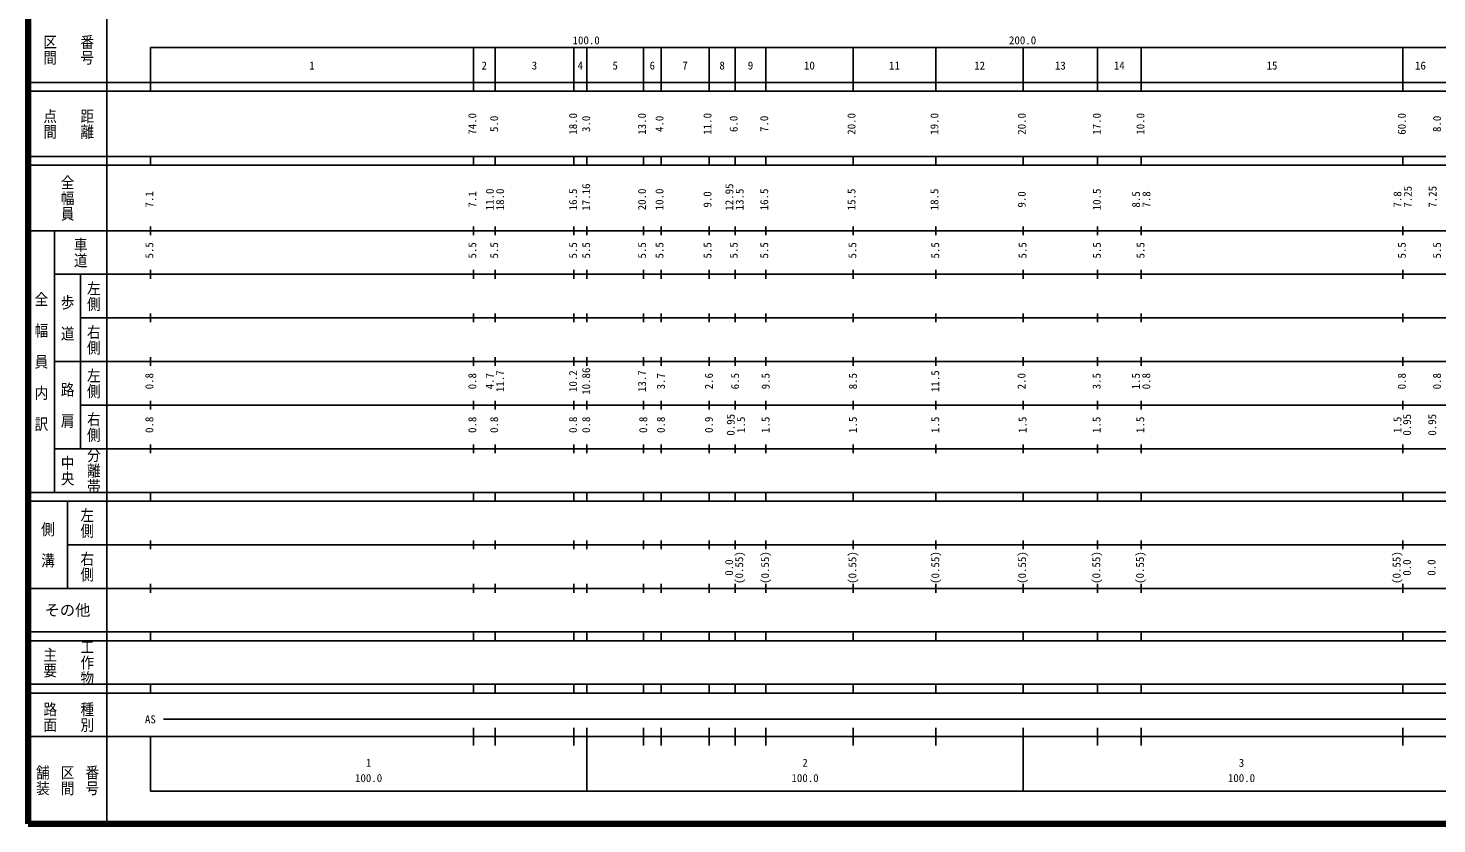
# Model space of a CAD drawing. Units: millimetres on the paper, enlarged 1000 times. Extents: x 40000 to 680000, y 20000 to 380000.
# Drawn here: x 40000 to 362756, y 20000 to 202446 of the extents above; entities that cross this region are included whole.
import ezdxf
from ezdxf.enums import TextEntityAlignment as Align

# ---------------------------------------------------------------- set-up
doc = ezdxf.new("R2010")
doc.units = ezdxf.units.MM
doc.header["$LTSCALE"] = 1000
doc.layers.add('M-TTL', color=2, linetype='Continuous', lineweight=140)
doc.layers.add('M-TTL-BAND', color=7, linetype='Continuous', lineweight=25)
doc.styles.add('@ＭＳ ゴシック', font='')
doc.styles.add('ＭＳ ゴシック', font='')
doc.styles.get('@ＭＳ ゴシック').set_extended_font_data('@MS Gothic')
doc.styles.get('ＭＳ ゴシック').set_extended_font_data('MS Gothic')

msp = doc.modelspace()

# ---------------------------------------------------------------- linework, layer by layer
at = {"layer": 'M-TTL'}
for p, q in [((40000, 380000), (40000, 20000)), ((40000, 20000), (680000, 20000))]:
    msp.add_line(p, q, dxfattribs=at)
at = {"layer": 'M-TTL-BAND'}
for p, q in [((58000, 370000), (58000, 20000)), ((68000, 198000), (579000, 198000)), ((68000, 198000), (68000, 188000)), ((142000, 188000), (142000, 198000)), ((147000, 188000), (147000, 198000)), ((165000, 188000), (165000, 198000)), ((168000, 188000), (168000, 198000)), ((181000, 188000), (181000, 198000)), ((185000, 188000), (185000, 198000)), ((196000, 188000), (196000, 198000)), ((202000, 188000), (202000, 198000)), ((209000, 188000), (209000, 198000)), ((229000, 188000), (229000, 198000)), ((248000, 188000), (248000, 198000)), ((268000, 188000), (268000, 198000)), ((285000, 188000), (285000, 198000)), ((295000, 188000), (295000, 198000)), ((355000, 188000), (355000, 198000)), ((40000, 190000), (579000, 190000)), ((40000, 188000), (579000, 188000)), ((40000, 173000), (579000, 173000)), ((68000, 171000), (68000, 173000)), ((142000, 171000), (142000, 173000)), ((147000, 171000), (147000, 173000)), ((165000, 171000), (165000, 173000)), ((168000, 171000), (168000, 173000)), ((181000, 171000), (181000, 173000)), ((185000, 171000), (185000, 173000)), ((196000, 171000), (196000, 173000)), ((202000, 171000), (202000, 173000)), ((209000, 171000), (209000, 173000)), ((229000, 171000), (229000, 173000)), ((248000, 171000), (248000, 173000)), ((268000, 171000), (268000, 173000)), ((285000, 171000), (285000, 173000)), ((295000, 171000), (295000, 173000)), ((355000, 171000), (355000, 173000)), ((40000, 171000), (579000, 171000)), ((40000, 156000), (579000, 156000)), ((46000, 96000), (46000, 156000)), ((68000, 155000), (68000, 157000)), ((142000, 155000), (142000, 157000)), ((147000, 155000), (147000, 157000)), ((165000, 155000), (165000, 157000)), ((168000, 155000), (168000, 157000)), ((181000, 155000), (181000, 157000)), ((185000, 155000), (185000, 157000)), ((196000, 155000), (196000, 157000)), ((202000, 155000), (202000, 157000)), ((209000, 155000), (209000, 157000)), ((229000, 155000), (229000, 157000)), ((248000, 155000), (248000, 157000)), ((268000, 155000), (268000, 157000)), ((285000, 155000), (285000, 157000)), ((295000, 155000), (295000, 157000)), ((355000, 155000), (355000, 157000)), ((46000, 146000), (579000, 146000)), ((52000, 146000), (52000, 106000)), ((68000, 145000), (68000, 147000)), ((142000, 145000), (142000, 147000)), ((147000, 145000), (147000, 147000)), ((165000, 145000), (165000, 147000)), ((168000, 145000), (168000, 147000)), ((181000, 145000), (181000, 147000)), ((185000, 145000), (185000, 147000)), ((196000, 145000), (196000, 147000)), ((202000, 145000), (202000, 147000)), ((209000, 145000), (209000, 147000)), ((229000, 145000), (229000, 147000)), ((248000, 145000), (248000, 147000)), ((268000, 145000), (268000, 147000)), ((285000, 145000), (285000, 147000)), ((295000, 145000), (295000, 147000)), ((355000, 145000), (355000, 147000)), ((52000, 136000), (579000, 136000)), ((68000, 135000), (68000, 137000)), ((142000, 135000), (142000, 137000)), ((147000, 135000), (147000, 137000)), ((165000, 135000), (165000, 137000)), ((168000, 135000), (168000, 137000)), ((181000, 135000), (181000, 137000)), ((185000, 135000), (185000, 137000)), ((196000, 135000), (196000, 137000)), ((202000, 135000), (202000, 137000)), ((209000, 135000), (209000, 137000)), ((229000, 135000), (229000, 137000)), ((248000, 135000), (248000, 137000)), ((268000, 135000), (268000, 137000)), ((285000, 135000), (285000, 137000)), ((295000, 135000), (295000, 137000)), ((355000, 135000), (355000, 137000)), ((46000, 126000), (579000, 126000)), ((68000, 125000), (68000, 127000)), ((142000, 125000), (142000, 127000)), ((147000, 125000), (147000, 127000)), ((165000, 125000), (165000, 127000)), ((168000, 125000), (168000, 127000)), ((181000, 125000), (181000, 127000)), ((185000, 125000), (185000, 127000)), ((196000, 125000), (196000, 127000)), ((202000, 125000), (202000, 127000)), ((209000, 125000), (209000, 127000)), ((229000, 125000), (229000, 127000)), ((248000, 125000), (248000, 127000)), ((268000, 125000), (268000, 127000)), ((285000, 125000), (285000, 127000)), ((295000, 125000), (295000, 127000)), ((355000, 125000), (355000, 127000)), ((68000, 115000), (68000, 117000)), ((142000, 115000), (142000, 117000)), ((147000, 115000), (147000, 117000)), ((165000, 115000), (165000, 117000)), ((168000, 115000), (168000, 117000)), ((181000, 115000), (181000, 117000)), ((185000, 115000), (185000, 117000)), ((196000, 115000), (196000, 117000)), ((202000, 115000), (202000, 117000)), ((209000, 115000), (209000, 117000)), ((229000, 115000), (229000, 117000)), ((248000, 115000), (248000, 117000)), ((268000, 115000), (268000, 117000)), ((285000, 115000), (285000, 117000)), ((295000, 115000), (295000, 117000)), ((355000, 115000), (355000, 117000)), ((52000, 116000), (579000, 116000)), ((68000, 105000), (68000, 107000)), ((142000, 105000), (142000, 107000)), ((147000, 105000), (147000, 107000)), ((165000, 105000), (165000, 107000)), ((168000, 105000), (168000, 107000)), ((181000, 105000), (181000, 107000)), ((185000, 105000), (185000, 107000)), ((196000, 105000), (196000, 107000)), ((202000, 105000), (202000, 107000)), ((209000, 105000), (209000, 107000)), ((229000, 105000), (229000, 107000)), ((248000, 105000), (248000, 107000)), ((268000, 105000), (268000, 107000)), ((285000, 105000), (285000, 107000)), ((295000, 105000), (295000, 107000)), ((355000, 105000), (355000, 107000)), ((46000, 106000), (579000, 106000)), ((40000, 96000), (579000, 96000)), ((40000, 94000), (579000, 94000)), ((49000, 94000), (49000, 74000)), ((68000, 94000), (68000, 96000)), ((142000, 94000), (142000, 96000)), ((147000, 94000), (147000, 96000)), ((165000, 94000), (165000, 96000)), ((168000, 94000), (168000, 96000)), ((181000, 94000), (181000, 96000)), ((185000, 94000), (185000, 96000)), ((196000, 94000), (196000, 96000)), ((202000, 94000), (202000, 96000)), ((209000, 94000), (209000, 96000)), ((229000, 94000), (229000, 96000)), ((248000, 94000), (248000, 96000)), ((268000, 94000), (268000, 96000)), ((285000, 94000), (285000, 96000)), ((295000, 94000), (295000, 96000)), ((355000, 94000), (355000, 96000)), ((49000, 84000), (579000, 84000)), ((68000, 83000), (68000, 85000)), ((142000, 83000), (142000, 85000)), ((147000, 83000), (147000, 85000)), ((165000, 83000), (165000, 85000)), ((168000, 83000), (168000, 85000)), ((181000, 83000), (181000, 85000)), ((185000, 83000), (185000, 85000)), ((196000, 83000), (196000, 85000)), ((202000, 83000), (202000, 85000)), ((209000, 83000), (209000, 85000)), ((229000, 83000), (229000, 85000)), ((248000, 83000), (248000, 85000)), ((268000, 83000), (268000, 85000)), ((285000, 83000), (285000, 85000)), ((295000, 83000), (295000, 85000)), ((355000, 83000), (355000, 85000)), ((68000, 73000), (68000, 75000)), ((142000, 73000), (142000, 75000)), ((147000, 73000), (147000, 75000)), ((165000, 73000), (165000, 75000)), ((168000, 73000), (168000, 75000)), ((181000, 73000), (181000, 75000)), ((185000, 73000), (185000, 75000)), ((196000, 73000), (196000, 75000)), ((202000, 73000), (202000, 75000)), ((209000, 73000), (209000, 75000)), ((229000, 73000), (229000, 75000)), ((248000, 73000), (248000, 75000)), ((268000, 73000), (268000, 75000)), ((285000, 73000), (285000, 75000)), ((295000, 73000), (295000, 75000)), ((355000, 73000), (355000, 75000)), ((40000, 74000), (579000, 74000)), ((40000, 64000), (579000, 64000)), ((40000, 62000), (579000, 62000)), ((68000, 62000), (68000, 64000)), ((142000, 62000), (142000, 64000)), ((147000, 62000), (147000, 64000)), ((165000, 62000), (165000, 64000)), ((168000, 62000), (168000, 64000)), ((181000, 62000), (181000, 64000)), ((185000, 62000), (185000, 64000)), ((196000, 62000), (196000, 64000)), ((202000, 62000), (202000, 64000)), ((209000, 62000), (209000, 64000)), ((229000, 62000), (229000, 64000)), ((248000, 62000), (248000, 64000)), ((268000, 62000), (268000, 64000)), ((285000, 62000), (285000, 64000)), ((295000, 62000), (295000, 64000)), ((355000, 62000), (355000, 64000)), ((40000, 52000), (579000, 52000)), ((68000, 50000), (68000, 52000)), ((142000, 50000), (142000, 52000)), ((147000, 50000), (147000, 52000)), ((165000, 50000), (165000, 52000)), ((168000, 50000), (168000, 52000)), ((181000, 50000), (181000, 52000)), ((185000, 50000), (185000, 52000)), ((196000, 50000), (196000, 52000)), ((202000, 50000), (202000, 52000)), ((209000, 50000), (209000, 52000)), ((229000, 50000), (229000, 52000)), ((248000, 50000), (248000, 52000)), ((268000, 50000), (268000, 52000)), ((285000, 50000), (285000, 52000)), ((295000, 50000), (295000, 52000)), ((355000, 50000), (355000, 52000)), ((40000, 50000), (579000, 50000)), ((71000, 44000), (565000, 44000)), ((142000, 38000), (142000, 42000)), ((147000, 38000), (147000, 42000)), ((165000, 38000), (165000, 42000)), ((168000, 27500), (168000, 42000)), ((181000, 38000), (181000, 42000)), ((185000, 38000), (185000, 42000)), ((196000, 38000), (196000, 42000)), ((202000, 38000), (202000, 42000)), ((209000, 38000), (209000, 42000)), ((229000, 38000), (229000, 42000)), ((248000, 38000), (248000, 42000)), ((268000, 27500), (268000, 42000)), ((285000, 38000), (285000, 42000)), ((295000, 38000), (295000, 42000)), ((355000, 38000), (355000, 42000)), ((40000, 40000), (579000, 40000)), ((68000, 40000), (68000, 27500)), ((68000, 27500), (579000, 27500))]:
    msp.add_line(p, q, dxfattribs=at)

# ---------------------------------------------------------------- texts
at = {"layer": 'M-TTL-BAND', "style": '@ＭＳ ゴシック', "width": 1.15}
for s, p in [('区間', (45000, 197500)), ('番号', (53500, 197500)), ('点間', (45000, 180500)), ('距離', (53500, 180500)), ('全幅員', (49000, 163500)), ('車道', (52000, 151000)), ('左側', (55000, 141000)), ('全\u3000幅\u3000員\u3000内\u3000訳', (43000, 126000)), ('歩\u3000道', (49000, 136000)), ('右側', (55000, 131000)), ('左側', (55000, 121000)), ('路\u3000肩', (49000, 116000)), ('右側', (55000, 111000)), ('中央', (49000, 101000)), ('分離帯', (55000, 101000)), ('左側', (53500, 89000)), ('側\u3000溝', (44500, 84000)), ('右側', (53500, 79000)), ('工作物', (53500, 57000)), ('主要', (45000, 57000)), ('路面', (45000, 44500)), ('種別', (53500, 44500)), ('舗装', (43333, 30000)), ('区間', (49000, 30000)), ('番号', (54667, 30000))]:
    msp.add_text(s, height=2281, rotation=270, dxfattribs=at).set_placement(p, align=Align.MIDDLE_CENTER)
at = {"layer": 'M-TTL-BAND', "style": 'ＭＳ ゴシック'}
for s, p in [('100.0', (167844, 198195)), ('200.0', (267844, 198195)), ('1', (105000, 192405)), ('2', (144500, 192405)), ('3', (156000, 192405)), ('4', (166500, 192405)), ('5', (174500, 192405)), ('6', (183000, 192405)), ('7', (190500, 192405)), ('8', (199000, 192405)), ('9', (205500, 192405)), ('10', (219000, 192405)), ('11', (238500, 192405)), ('12', (258000, 192405)), ('13', (276500, 192405)), ('14', (290000, 192405)), ('15', (325000, 192405)), ('16', (359000, 192405)), ('AS', (68000, 42500)), ('1', (118000, 32523)), ('2', (218000, 32523)), ('3', (318000, 32523)), ('100.0', (118000, 29033)), ('100.0', (218000, 29033)), ('100.0', (318000, 29033))]:
    msp.add_text(s, height=1833, dxfattribs=at).set_placement(p, align=Align.BOTTOM_CENTER)
for s, p in [('74.0', (143220, 180500)), ('5.0', (148220, 180500)), ('18.0', (166302, 180500)), ('3.0', (169302, 180500)), ('13.0', (182105, 180500)), ('4.0', (186105, 180500)), ('11.0', (197105, 180500)), ('6.0', (203105, 180500)), ('7.0', (210105, 180500)), ('20.0', (230105, 180500)), ('19.0', (249105, 180500)), ('20.0', (269105, 180500)), ('17.0', (286302, 180500)), ('10.0', (296302, 180500)), ('60.0', (356186, 180500)), ('8.0', (364251, 180500)), ('7.1', (69220, 163174)), ('7.1', (143220, 163174)), ('11.0', (147220, 163174)), ('18.0', (149590, 163174)), ('16.5', (166302, 163174)), ('17.16', (169302, 163710)), ('20.0', (182105, 163174)), ('10.0', (186105, 163174)), ('9.0', (197105, 163174)), ('12.95', (202105, 163718)), ('13.5', (204475, 163174)), ('16.5', (210105, 163174)), ('15.5', (230105, 163174)), ('18.5', (249105, 163174)), ('9.0', (269105, 163174)), ('10.5', (286302, 163174)), ('8.5', (295302, 163174)), ('7.8', (297672, 163174)), ('7.8', (355186, 163174)), ('7.25', (357556, 163771)), ('7.25', (363251, 163771)), ('5.5', (69220, 151500)), ('5.5', (143220, 151500)), ('5.5', (148220, 151500)), ('5.5', (166302, 151500)), ('5.5', (169302, 151500)), ('5.5', (182105, 151500)), ('5.5', (186105, 151500)), ('5.5', (197105, 151500)), ('5.5', (203105, 151500)), ('5.5', (210105, 151500)), ('5.5', (230290, 151500)), ('5.5', (249290, 151500)), ('5.5', (269290, 151500)), ('5.5', (286314, 151500)), ('5.5', (296314, 151500)), ('5.5', (356186, 151500)), ('5.5', (364251, 151500)), ('0.8', (69220, 121500)), ('0.8', (143220, 121500)), ('4.7', (147220, 121500)), ('11.7', (149590, 121500)), ('10.2', (166302, 121500)), ('10.86', (169302, 121500)), ('13.7', (182105, 121500)), ('3.7', (186424, 121500)), ('2.6', (197424, 121500)), ('6.5', (203424, 121500)), ('9.5', (210424, 121500)), ('8.5', (230424, 121500)), ('11.5', (249290, 121500)), ('2.0', (269064, 121500)), ('3.5', (286261, 121500)), ('1.5', (295261, 121500)), ('0.8', (297631, 121500)), ('0.8', (356186, 121500)), ('0.8', (364251, 121500)), ('0.8', (69220, 111500)), ('0.8', (143220, 111500)), ('0.8', (148220, 111500)), ('0.8', (166302, 111500)), ('0.8', (169302, 111500)), ('0.8', (182383, 111500)), ('0.8', (186424, 111500)), ('0.9', (197424, 111500)), ('0.95', (202424, 111500)), ('1.5', (204794, 111500)), ('1.5', (210424, 111500)), ('1.5', (230424, 111500)), ('1.5', (249290, 111500)), ('1.5', (269290, 111500)), ('1.5', (286261, 111500)), ('1.5', (296261, 111500)), ('1.5', (355186, 111500)), ('0.95', (357382, 111500)), ('0.95', (363155, 111500)), ('(0.55)', (204370, 78764)), ('(0.55)', (210300, 78764)), ('(0.55)', (230300, 78764)), ('(0.55)', (249300, 78764)), ('(0.55)', (269186, 78764)), ('(0.55)', (286186, 78764)), ('(0.55)', (296186, 78764)), ('(0.55)', (355000, 78764)), ('0.0', (202056, 78764)), ('0.0', (357370, 78764)), ('0.0', (363000, 78764))]:
    msp.add_text(s, height=1833, rotation=90, dxfattribs=at).set_placement(p, align=Align.BOTTOM_CENTER)
msp.add_text('その他', height=2566, dxfattribs=at).set_placement((49000, 69000), align=Align.MIDDLE_CENTER)

doc.saveas('drawing.dxf')
